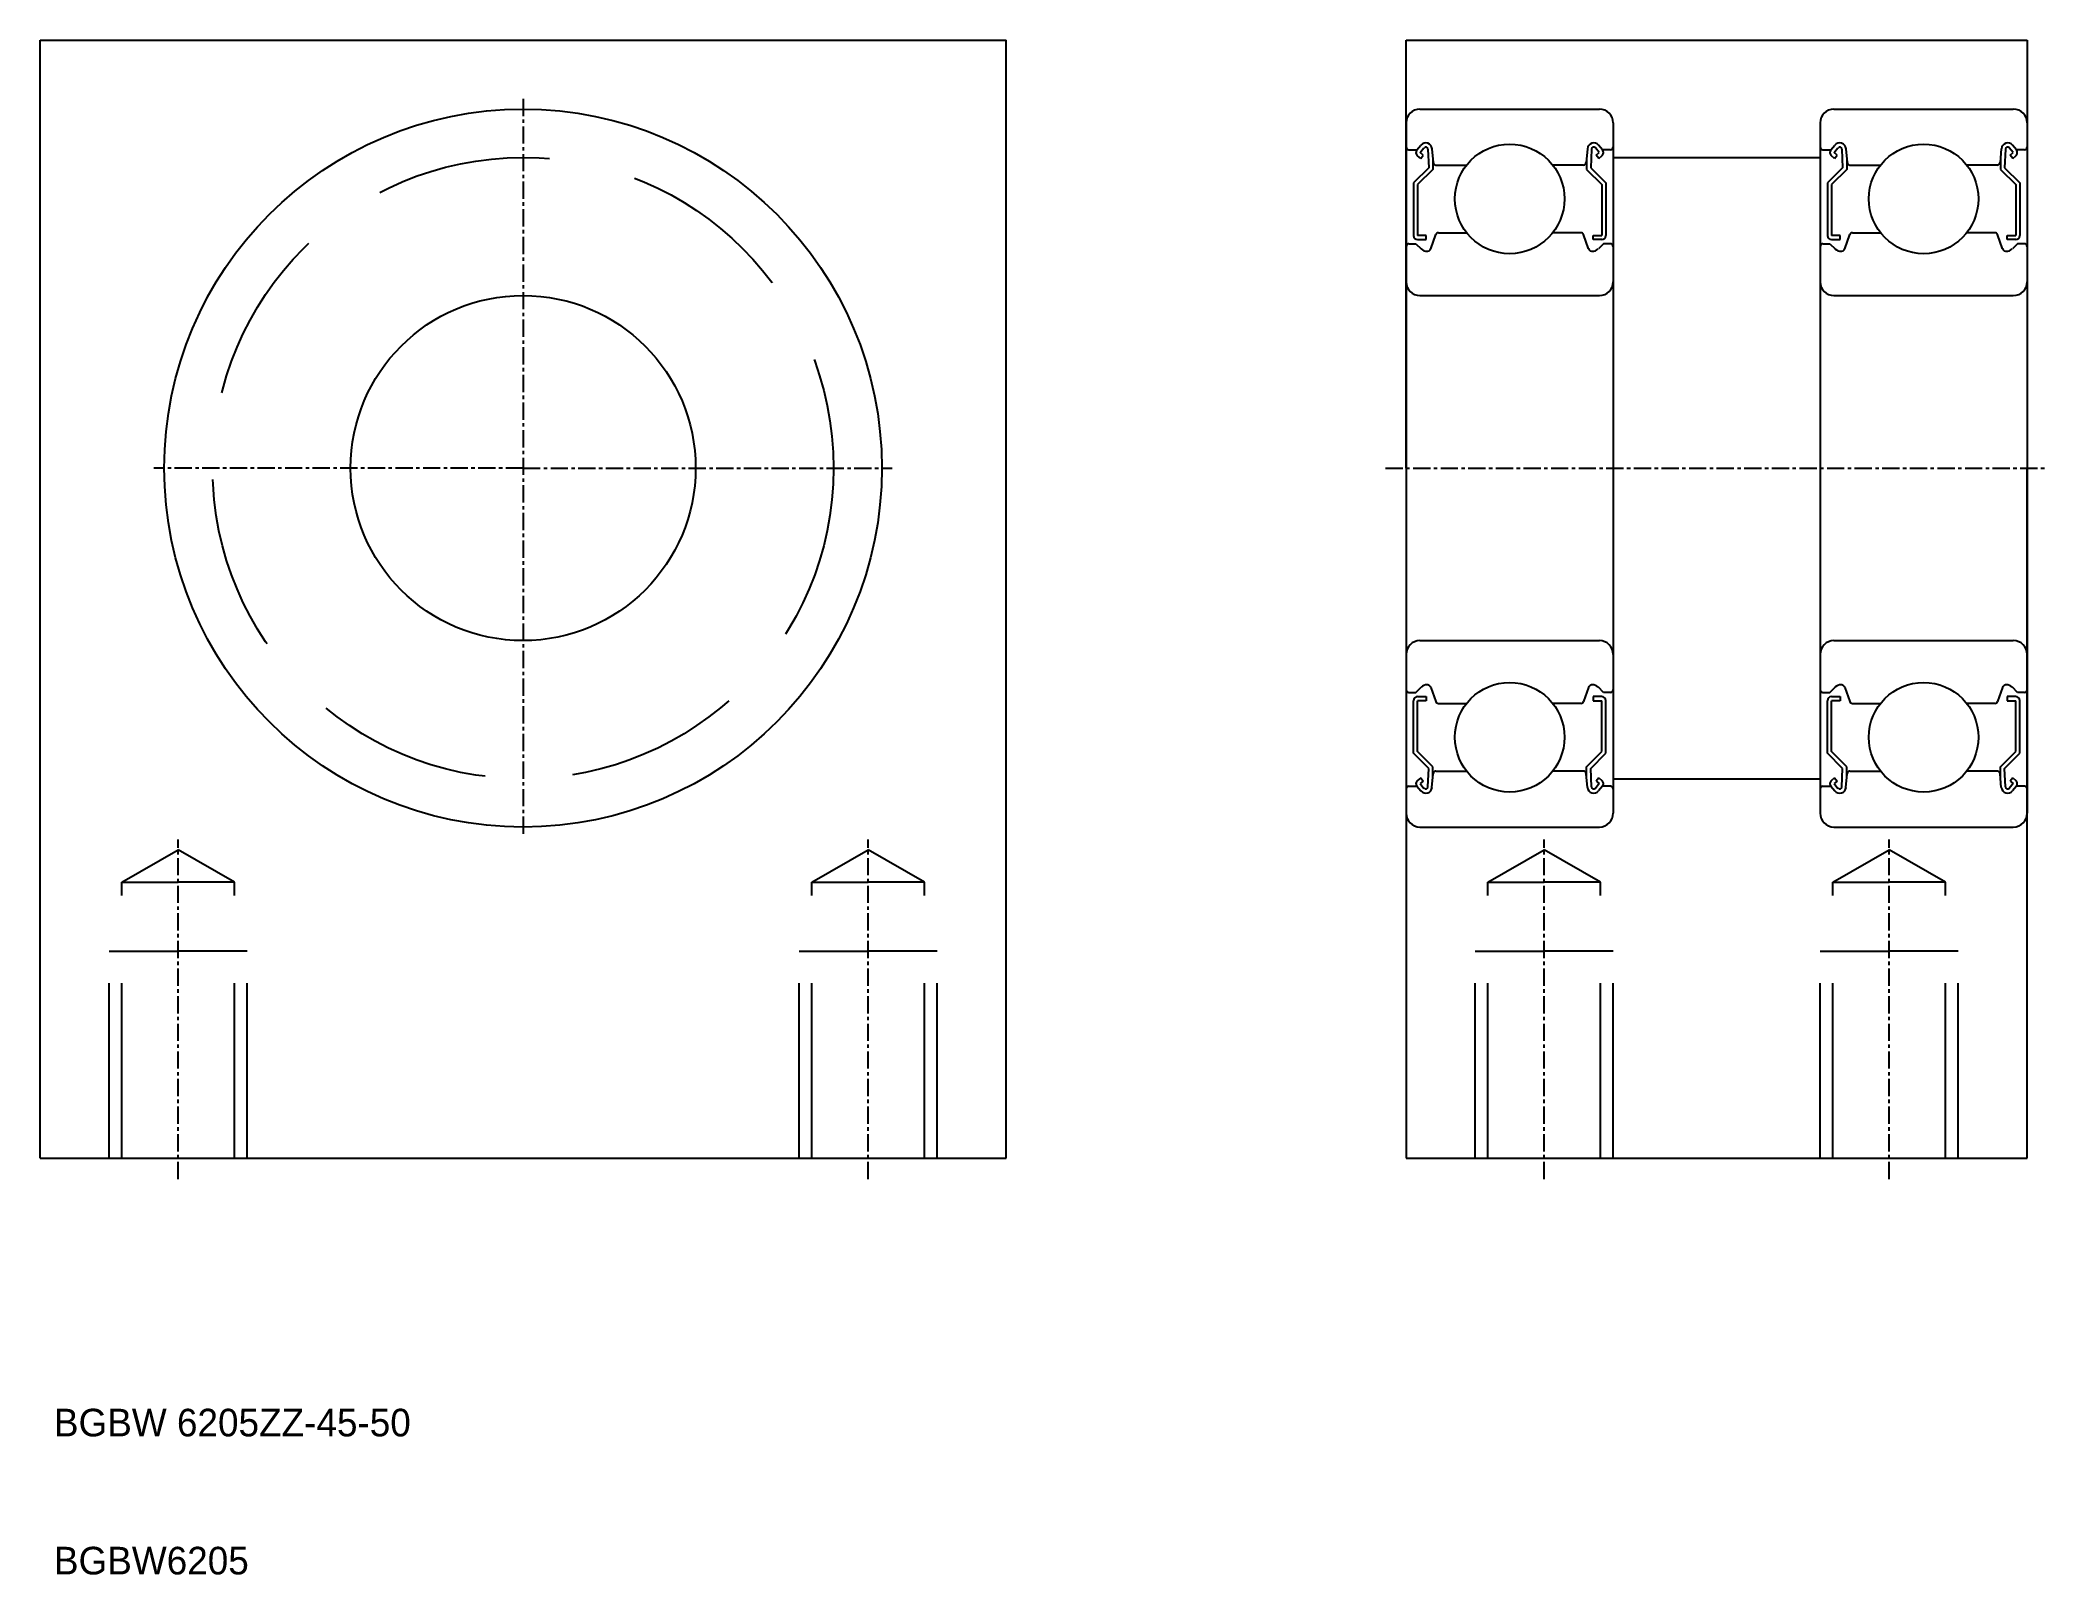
# Model space of a CAD drawing. Extents: x 98 to 243, y 69 to 181.
import ezdxf

# ---------------------------------------------------------------- set-up
doc = ezdxf.new("R2010")
doc.units = 0
doc.linetypes.add('CENTER', pattern=[2, 1.25, -0.25, 0.25, -0.25])
doc.linetypes.add('DASHED', pattern=[19.05, 12.7, -6.35])
doc.layers.get('0').update_dxf_attribs({"linetype": 'CONTINUOUS'})
doc.layers.add('CENTER', color=1, linetype='CENTER')

msp = doc.modelspace()

# ---------------------------------------------------------------- linework, layer by layer
for p, q in [((97.86, 99.51), (97.86, 180.51)), ((97.86, 180.51), (167.86, 180.51)), ((167.86, 99.51), (167.86, 180.51)), ((196.86, 180.51), (241.86, 180.51)), ((196.86, 149.51), (196.86, 180.51)), ((241.86, 180.51), (241.86, 149.51)), ((197.86, 175.51), (210.86, 175.51)), ((227.86, 175.51), (240.86, 175.51)), ((196.86, 174.51), (196.86, 124.51)), ((211.86, 174.51), (211.86, 124.51)), ((226.86, 174.51), (226.86, 124.51)), ((241.86, 174.51), (241.86, 124.51)), ((197.06, 172.56), (197.64, 172.56)), ((197.64, 172.55), (197.92, 172.89)), ((197.91, 171.94), (197.68, 172.13)), ((197.87, 172.36), (198.15, 172.7)), ((198.1, 172.17), (197.87, 172.36)), ((197.91, 171.94), (198.1, 172.17)), ((198.44, 172.6), (198.49, 171.26)), ((198.73, 172.64), (198.82, 171.64)), ((198.79, 171.98), (198.79, 171.14)), ((209.99, 172.64), (209.9, 171.64)), ((209.93, 171.98), (209.93, 171.14)), ((210.29, 172.6), (210.23, 171.26)), ((210.85, 172.36), (210.57, 172.7)), ((210.62, 172.17), (210.85, 172.36)), ((210.82, 171.94), (210.62, 172.17)), ((211.08, 172.55), (210.8, 172.89)), ((210.82, 171.94), (211.05, 172.13)), ((211.66, 172.56), (211.08, 172.56)), ((227.06, 172.56), (227.64, 172.56)), ((227.64, 172.55), (227.92, 172.89)), ((227.91, 171.94), (227.68, 172.13)), ((227.87, 172.36), (228.15, 172.7)), ((228.1, 172.17), (227.87, 172.36)), ((227.91, 171.94), (228.1, 172.17)), ((228.44, 172.6), (228.49, 171.26)), ((228.73, 172.64), (228.82, 171.64)), ((228.79, 171.98), (228.79, 171.14)), ((239.99, 172.64), (239.9, 171.64)), ((239.93, 171.98), (239.93, 171.14)), ((240.29, 172.6), (240.23, 171.26)), ((240.85, 172.36), (240.57, 172.7)), ((240.62, 172.17), (240.85, 172.36)), ((240.82, 171.94), (240.62, 172.17)), ((241.08, 172.55), (240.8, 172.89)), ((240.82, 171.94), (241.05, 172.13)), ((241.66, 172.56), (241.08, 172.56)), ((198.49, 171.26), (197.39, 170.16)), ((198.79, 171.14), (197.69, 170.04)), ((199.02, 171.46), (201.24, 171.46)), ((209.7, 171.46), (207.48, 171.46)), ((209.93, 171.14), (211.03, 170.04)), ((210.23, 171.26), (211.33, 170.16)), ((228.49, 171.26), (227.39, 170.16)), ((228.79, 171.14), (227.69, 170.04)), ((229.02, 171.46), (231.24, 171.46)), ((239.7, 171.46), (237.48, 171.46)), ((239.93, 171.14), (241.03, 170.04)), ((240.23, 171.26), (241.33, 170.16)), ((197.39, 170.16), (197.39, 166.36)), ((197.69, 170.04), (197.69, 166.36)), ((211.03, 170.04), (211.03, 166.36)), ((211.33, 170.16), (211.33, 166.36)), ((227.39, 170.16), (227.39, 166.36)), ((227.69, 170.04), (227.69, 166.36)), ((241.03, 170.04), (241.03, 166.36)), ((241.33, 170.16), (241.33, 166.36)), ((198.31, 166.36), (197.69, 166.36)), ((197.69, 166.06), (198.31, 166.06)), ((198.31, 166.06), (198.31, 166.36)), ((198.64, 165.4), (199.01, 166.42)), ((199.2, 166.56), (201.24, 166.56)), ((209.52, 166.56), (207.48, 166.56)), ((210.08, 165.4), (209.71, 166.42)), ((210.41, 166.06), (210.41, 166.36)), ((210.41, 166.36), (211.03, 166.36)), ((211.03, 166.06), (210.41, 166.06)), ((228.31, 166.36), (227.69, 166.36)), ((227.69, 166.06), (228.31, 166.06)), ((228.31, 166.06), (228.31, 166.36)), ((228.64, 165.4), (229.01, 166.42)), ((229.2, 166.56), (231.24, 166.56)), ((239.52, 166.56), (237.48, 166.56)), ((240.08, 165.4), (239.71, 166.42)), ((240.41, 166.06), (240.41, 166.36)), ((240.41, 166.36), (241.03, 166.36)), ((241.03, 166.06), (240.41, 166.06)), ((197.06, 165.76), (197.56, 165.76)), ((197.56, 165.76), (197.94, 165.38)), ((211.16, 165.76), (210.79, 165.38)), ((211.66, 165.76), (211.16, 165.76)), ((227.06, 165.76), (227.56, 165.76)), ((227.56, 165.76), (227.94, 165.38)), ((241.16, 165.76), (240.79, 165.38)), ((241.66, 165.76), (241.16, 165.76)), ((197.86, 162.01), (210.86, 162.01)), ((227.86, 162.01), (240.86, 162.01)), ((196.86, 149.51), (196.86, 99.51)), ((241.86, 99.51), (241.86, 149.51)), ((197.86, 137.01), (210.86, 137.01)), ((227.86, 137.01), (240.86, 137.01)), ((197.06, 133.26), (197.56, 133.26)), ((197.39, 128.85), (197.39, 132.66)), ((197.56, 133.26), (197.94, 133.63)), ((197.69, 132.96), (198.31, 132.96)), ((197.69, 128.98), (197.69, 132.66)), ((198.31, 132.66), (197.69, 132.66)), ((198.31, 132.96), (198.31, 132.66)), ((198.64, 133.61), (199.01, 132.59)), ((199.2, 132.46), (201.24, 132.46)), ((209.52, 132.46), (207.48, 132.46)), ((210.08, 133.61), (209.71, 132.59)), ((210.41, 132.96), (210.41, 132.66)), ((211.03, 132.96), (210.41, 132.96)), ((210.41, 132.66), (211.03, 132.66)), ((211.16, 133.26), (210.79, 133.63)), ((211.03, 128.98), (211.03, 132.66)), ((211.66, 133.26), (211.16, 133.26)), ((211.33, 128.85), (211.33, 132.66)), ((227.06, 133.26), (227.56, 133.26)), ((227.39, 128.85), (227.39, 132.66)), ((227.56, 133.26), (227.94, 133.63)), ((227.69, 132.96), (228.31, 132.96)), ((227.69, 128.98), (227.69, 132.66)), ((228.31, 132.66), (227.69, 132.66)), ((228.31, 132.96), (228.31, 132.66)), ((228.64, 133.61), (229.01, 132.59)), ((229.2, 132.46), (231.24, 132.46)), ((239.52, 132.46), (237.48, 132.46)), ((240.08, 133.61), (239.71, 132.59)), ((240.41, 132.96), (240.41, 132.66)), ((241.03, 132.96), (240.41, 132.96)), ((240.41, 132.66), (241.03, 132.66)), ((241.16, 133.26), (240.79, 133.63)), ((241.03, 128.98), (241.03, 132.66)), ((241.66, 133.26), (241.16, 133.26)), ((241.33, 128.85), (241.33, 132.66)), ((198.49, 127.75), (197.39, 128.85)), ((198.79, 127.88), (197.69, 128.98)), ((209.93, 127.88), (211.03, 128.98)), ((210.23, 127.75), (211.33, 128.85)), ((228.49, 127.75), (227.39, 128.85)), ((228.79, 127.88), (227.69, 128.98)), ((239.93, 127.88), (241.03, 128.98)), ((240.23, 127.75), (241.33, 128.85)), ((197.91, 127.07), (197.68, 126.88)), ((198.1, 126.84), (197.87, 126.65)), ((197.87, 126.65), (198.15, 126.31)), ((197.91, 127.07), (198.1, 126.84)), ((198.44, 126.41), (198.49, 127.75)), ((198.73, 126.38), (198.82, 127.37)), ((198.79, 127.03), (198.79, 127.88)), ((199.02, 127.56), (201.24, 127.56)), ((209.7, 127.56), (207.48, 127.56)), ((209.99, 126.38), (209.9, 127.37)), ((209.93, 127.03), (209.93, 127.88)), ((210.29, 126.41), (210.23, 127.75)), ((210.85, 126.65), (210.57, 126.31)), ((210.82, 127.07), (210.62, 126.84)), ((210.62, 126.84), (210.85, 126.65)), ((210.82, 127.07), (211.05, 126.88)), ((227.91, 127.07), (227.68, 126.88)), ((228.1, 126.84), (227.87, 126.65)), ((227.87, 126.65), (228.15, 126.31)), ((227.91, 127.07), (228.1, 126.84)), ((228.44, 126.41), (228.49, 127.75)), ((228.73, 126.38), (228.82, 127.37)), ((228.79, 127.03), (228.79, 127.88)), ((229.02, 127.56), (231.24, 127.56)), ((239.7, 127.56), (237.48, 127.56)), ((239.99, 126.38), (239.9, 127.37)), ((239.93, 127.03), (239.93, 127.88)), ((240.29, 126.41), (240.23, 127.75)), ((240.85, 126.65), (240.57, 126.31)), ((240.82, 127.07), (240.62, 126.84)), ((240.62, 126.84), (240.85, 126.65)), ((240.82, 127.07), (241.05, 126.88)), ((197.06, 126.46), (197.64, 126.46)), ((197.64, 126.46), (197.92, 126.12)), ((211.08, 126.46), (210.8, 126.12)), ((211.66, 126.46), (211.08, 126.46)), ((227.06, 126.46), (227.64, 126.46)), ((227.64, 126.46), (227.92, 126.12)), ((241.08, 126.46), (240.8, 126.12)), ((241.66, 126.46), (241.08, 126.46)), ((197.86, 123.51), (210.86, 123.51)), ((201.41, 123.51), (201.41, 123.51)), ((204.36, 123.51), (204.36, 123.51)), ((227.86, 123.51), (240.86, 123.51)), ((231.41, 123.51), (231.41, 123.51)), ((234.36, 123.51), (234.36, 123.51)), ((97.86, 99.51), (167.86, 99.51)), ((196.86, 99.51), (241.86, 99.51))]:
    msp.add_line(p, q)
at = {"color": 7, "linetype": 'CONTINUOUS'}
for p, q in [((211.86, 172.01), (226.86, 172.01)), ((211.86, 127.01), (226.86, 127.01))]:
    msp.add_line(p, q, dxfattribs=at)
at = {"color": 3, "linetype": 'DASHED'}
for p, q in [((103.78, 119.51), (107.86, 121.86)), ((111.94, 119.51), (107.86, 121.86)), ((153.78, 119.51), (157.86, 121.86)), ((161.94, 119.51), (157.86, 121.86)), ((202.78, 119.51), (206.86, 121.86)), ((210.94, 119.51), (206.86, 121.86)), ((227.78, 119.51), (231.86, 121.86)), ((235.94, 119.51), (231.86, 121.86)), ((103.78, 99.51), (103.78, 119.51)), ((103.78, 119.51), (107.86, 119.51)), ((111.94, 119.51), (107.86, 119.51)), ((111.94, 99.51), (111.94, 119.51)), ((153.78, 99.51), (153.78, 119.51)), ((153.78, 119.51), (157.86, 119.51)), ((161.94, 119.51), (157.86, 119.51)), ((161.94, 99.51), (161.94, 119.51)), ((202.78, 99.51), (202.78, 119.51)), ((202.78, 119.51), (206.86, 119.51)), ((210.94, 119.51), (206.86, 119.51)), ((210.94, 99.51), (210.94, 119.51)), ((227.78, 99.51), (227.78, 119.51)), ((227.78, 119.51), (231.86, 119.51)), ((235.94, 119.51), (231.86, 119.51)), ((235.94, 99.51), (235.94, 119.51)), ((102.86, 99.51), (102.86, 114.51)), ((102.86, 114.51), (107.86, 114.51)), ((112.86, 114.51), (107.86, 114.51)), ((112.86, 99.51), (112.86, 114.51)), ((152.86, 99.51), (152.86, 114.51)), ((152.86, 114.51), (157.86, 114.51)), ((162.86, 114.51), (157.86, 114.51)), ((162.86, 99.51), (162.86, 114.51)), ((201.86, 114.51), (206.86, 114.51)), ((201.86, 99.51), (201.86, 114.51)), ((211.86, 114.51), (206.86, 114.51)), ((211.86, 99.51), (211.86, 114.51)), ((226.86, 99.51), (226.86, 114.51)), ((226.86, 114.51), (231.86, 114.51)), ((236.86, 114.51), (231.86, 114.51)), ((236.86, 99.51), (236.86, 114.51))]:
    msp.add_line(p, q, dxfattribs=at)
for centre, radius in [((132.86, 149.51), 26), ((204.36, 169.01), 3.97), ((234.36, 169.01), 3.97), ((132.86, 149.51), 12.5), ((204.36, 130.01), 3.97), ((234.36, 130.01), 3.97)]:
    msp.add_circle(centre, radius)
msp.add_circle((132.86, 149.51), 22.5, dxfattribs=at)
for centre, radius, start, end in [((197.86, 174.51), 1, 90, 180), ((210.86, 174.51), 1, 0, 90), ((227.86, 174.51), 1, 90, 180), ((240.86, 174.51), 1, 0, 90), ((197.06, 172.76), 0.2, 180, 270), ((197.87, 172.36), 0.3, 139.9105, 229.9992), ((198.28, 172.6), 0.46, 4.9869, 139.9105), ((198.28, 172.6), 0.16, 2.3754, 139.9946), ((210.45, 172.6), 0.46, 40.0895, 175.0131), ((210.45, 172.6), 0.16, 40.0054, 177.6246), ((210.85, 172.36), 0.3, 310.0008, 40.0895), ((211.66, 172.76), 0.2, 270, 0), ((227.06, 172.76), 0.2, 180, 270), ((227.87, 172.36), 0.3, 139.9105, 229.9992), ((228.28, 172.6), 0.46, 4.9869, 139.9105), ((228.28, 172.6), 0.16, 2.3754, 139.9946), ((240.45, 172.6), 0.46, 40.0895, 175.0131), ((240.45, 172.6), 0.16, 40.0054, 177.6246), ((240.85, 172.36), 0.3, 310.0008, 40.0895), ((241.66, 172.76), 0.2, 270, 0), ((199.02, 171.66), 0.2, 184.9869, 270), ((209.7, 171.66), 0.2, 270, 355.0131), ((229.02, 171.66), 0.2, 184.9869, 270), ((239.7, 171.66), 0.2, 270, 355.0131), ((197.69, 166.36), 0.3, 180, 270), ((199.2, 166.36), 0.2, 90, 160.0304), ((209.52, 166.36), 0.2, 19.9696, 90), ((211.03, 166.36), 0.3, 270, 0), ((227.69, 166.36), 0.3, 180, 270), ((229.2, 166.36), 0.2, 90, 160.0304), ((239.52, 166.36), 0.2, 19.9696, 90), ((241.03, 166.36), 0.3, 270, 0), ((197.06, 165.56), 0.2, 90, 180), ((198.36, 165.81), 0.6, 225.0023, 272.8279), ((198.36, 165.51), 0.3, 265.4914, 340.0304), ((210.36, 165.51), 0.3, 199.9696, 274.5086), ((210.36, 165.81), 0.6, 267.1721, 314.9977), ((211.66, 165.56), 0.2, 0, 90), ((227.06, 165.56), 0.2, 90, 180), ((228.36, 165.81), 0.6, 225.0023, 272.8279), ((228.36, 165.51), 0.3, 265.4914, 340.0304), ((240.36, 165.51), 0.3, 199.9696, 274.5086), ((240.36, 165.81), 0.6, 267.1721, 314.9977), ((241.66, 165.56), 0.2, 0, 90), ((197.86, 163.01), 1, 180, 270), ((210.86, 163.01), 1, 270, 0), ((227.86, 163.01), 1, 180, 270), ((240.86, 163.01), 1, 270, 0), ((197.86, 136.01), 1, 90, 180), ((210.86, 136.01), 1, 0, 90), ((227.86, 136.01), 1, 90, 180), ((240.86, 136.01), 1, 0, 90), ((197.06, 133.46), 0.2, 180, 270), ((197.69, 132.66), 0.3, 90, 180), ((198.36, 133.21), 0.6, 87.1721, 134.9977), ((198.36, 133.51), 0.3, 19.9696, 94.5086), ((199.2, 132.66), 0.2, 199.9696, 270), ((209.52, 132.66), 0.2, 270, 340.0304), ((210.36, 133.51), 0.3, 85.4914, 160.0304), ((210.36, 133.21), 0.6, 45.0023, 92.8279), ((211.03, 132.66), 0.3, 0, 90), ((211.66, 133.46), 0.2, 270, 0), ((227.06, 133.46), 0.2, 180, 270), ((227.69, 132.66), 0.3, 90, 180), ((228.36, 133.21), 0.6, 87.1721, 134.9977), ((228.36, 133.51), 0.3, 19.9696, 94.5086), ((229.2, 132.66), 0.2, 199.9696, 270), ((239.52, 132.66), 0.2, 270, 340.0304), ((240.36, 133.51), 0.3, 85.4914, 160.0304), ((240.36, 133.21), 0.6, 45.0023, 92.8279), ((241.03, 132.66), 0.3, 0, 90), ((241.66, 133.46), 0.2, 270, 0), ((197.87, 126.65), 0.3, 130.0008, 220.0895), ((199.02, 127.36), 0.2, 90, 175.0131), ((209.7, 127.36), 0.2, 4.9869, 90), ((210.85, 126.65), 0.3, 319.9105, 49.9992), ((227.87, 126.65), 0.3, 130.0008, 220.0895), ((229.02, 127.36), 0.2, 90, 175.0131), ((239.7, 127.36), 0.2, 4.9869, 90), ((240.85, 126.65), 0.3, 319.9105, 49.9992), ((197.06, 126.26), 0.2, 90, 180), ((198.28, 126.42), 0.46, 220.0895, 355.0131), ((198.28, 126.42), 0.16, 220.0054, 357.6246), ((210.45, 126.42), 0.46, 184.9869, 319.9105), ((210.45, 126.42), 0.16, 182.3754, 319.9946), ((211.66, 126.26), 0.2, 0, 90), ((227.06, 126.26), 0.2, 90, 180), ((228.28, 126.42), 0.46, 220.0895, 355.0131), ((228.28, 126.42), 0.16, 220.0054, 357.6246), ((240.45, 126.42), 0.46, 184.9869, 319.9105), ((240.45, 126.42), 0.16, 182.3754, 319.9946), ((241.66, 126.26), 0.2, 0, 90), ((197.86, 124.51), 1, 180, 270), ((210.86, 124.51), 1, 270, 0), ((227.86, 124.51), 1, 180, 270), ((240.86, 124.51), 1, 270, 0)]:
    msp.add_arc(centre, radius, start, end)
at = {"layer": 'CENTER', "color": 1, "linetype": 'CENTER'}
for p, q in [((132.86, 176.26), (132.86, 122.76)), ((132.86, 149.51), (106.11, 149.51)), ((132.86, 149.51), (159.61, 149.51)), ((195.36, 149.51), (243.36, 149.51)), ((107.86, 98.01), (107.86, 122.61)), ((157.86, 98.01), (157.86, 122.61)), ((206.86, 98.01), (206.86, 122.61)), ((231.86, 98.01), (231.86, 122.61))]:
    msp.add_line(p, q, dxfattribs=at)

# ---------------------------------------------------------------- texts
for s, p in [('BGBW 6205ZZ-45-50', (98.86, 79.37)), ('BGBW6205', (98.86, 69.37))]:
    msp.add_text(s, height=2).set_placement(p)

doc.saveas('drawing.dxf')
